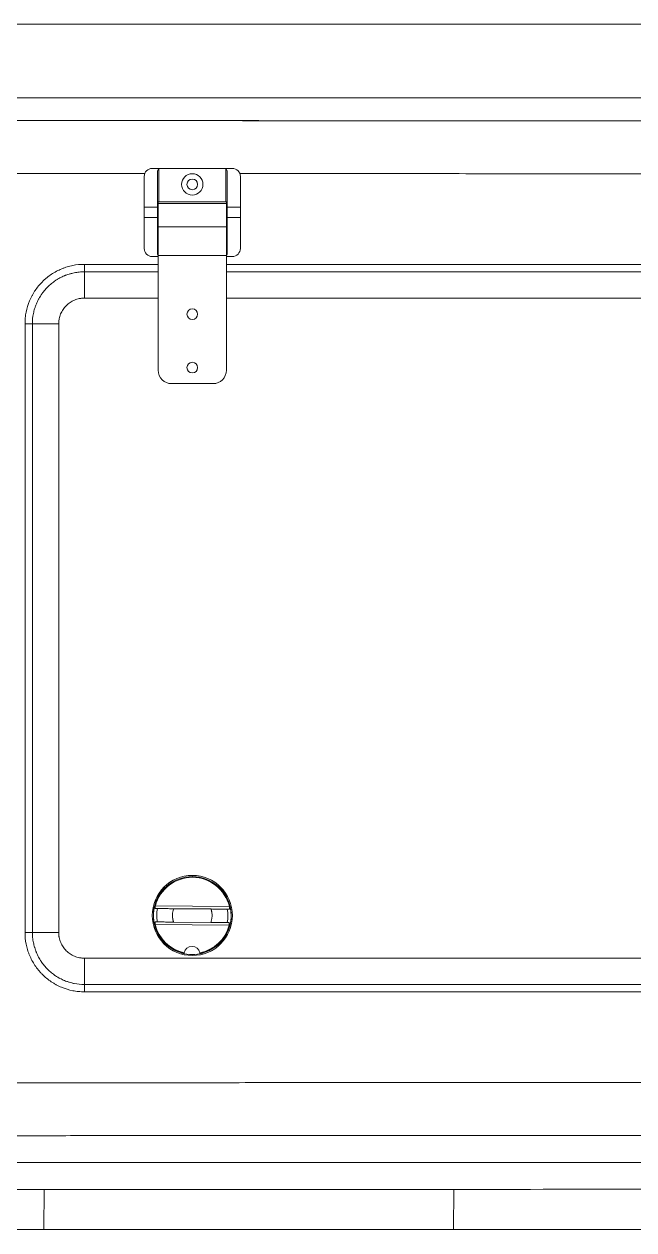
# Model space of a CAD drawing. Header units: millimetres. Extents: x 744 to 5705, y 930 to 4879.
# Drawn here: x 2405.9 to 2634.1, y 930.7 to 1382.2 of the extents above; entities that cross this region are included whole.
import ezdxf

# ---------------------------------------------------------------- set-up
doc = ezdxf.new("R2010")
doc.units = ezdxf.units.MM
doc.header["$MEASUREMENT"] = 0

msp = doc.modelspace()

# ---------------------------------------------------------------- linework, layer by layer
at = {"color": 8, "linetype": 'Continuous', "lineweight": 15, "true_color": 0x808080}
for p, q in [((2926.41, 1382.16), (2194.21, 1382.16)), ((2456.07, 1289.42), (2428.41, 1289.42)), ((2723.19, 1289.42), (2481.57, 1289.42)), ((2456.07, 1279.56), (2428.41, 1279.56)), ((2723.19, 1279.56), (2481.57, 1279.56))]:
    msp.add_line(p, q, dxfattribs=at)
at = {"color": 7, "linetype": 'Continuous', "lineweight": 15, "true_color": 0xffffff}
for p, q in [((2192.36, 1354.53), (2828.88, 1354.53)), ((2453.82, 1328.15), (2456.32, 1328.15)), ((2455.82, 1327.24), (2456.32, 1328.15)), ((2455.82, 1313.58), (2455.82, 1327.24)), ((2456.32, 1328.15), (2481.32, 1328.15)), ((2456.32, 1328.15), (2456.32, 1315.65)), ((2481.32, 1315.65), (2481.32, 1328.15)), ((2481.32, 1328.15), (2483.82, 1328.15)), ((2481.32, 1328.15), (2481.82, 1327.24)), ((2481.82, 1327.24), (2481.82, 1313.58)), ((2450.82, 1313.58), (2450.82, 1325.15)), ((2486.82, 1325.15), (2486.82, 1313.58)), ((2456.07, 1314.15), (2455.82, 1314.15)), ((2456.07, 1314.95), (2456.07, 1315.65)), ((2481.57, 1315.65), (2456.07, 1315.65)), ((2456.07, 1306.28), (2456.07, 1314.95)), ((2481.57, 1314.95), (2456.07, 1314.95)), ((2481.57, 1315.65), (2481.57, 1314.95)), ((2481.57, 1314.95), (2481.57, 1306.28)), ((2481.82, 1314.15), (2481.57, 1314.15)), ((2450.82, 1309.73), (2450.82, 1313.58)), ((2450.82, 1313.58), (2455.82, 1313.58)), ((2450.82, 1298.15), (2450.82, 1309.73)), ((2455.82, 1309.73), (2450.82, 1309.73)), ((2455.82, 1309.73), (2455.82, 1313.58)), ((2455.82, 1296.06), (2455.82, 1309.73)), ((2481.82, 1313.58), (2481.82, 1309.73)), ((2486.82, 1313.58), (2481.82, 1313.58)), ((2481.82, 1309.73), (2481.82, 1296.06)), ((2486.82, 1309.73), (2481.82, 1309.73)), ((2486.82, 1313.58), (2486.82, 1309.73)), ((2486.82, 1309.73), (2486.82, 1298.15)), ((2455.82, 1309.15), (2456.07, 1309.15)), ((2481.57, 1306.28), (2456.07, 1306.28)), ((2456.07, 1295.55), (2456.07, 1306.28)), ((2481.57, 1309.15), (2481.82, 1309.15)), ((2481.57, 1306.28), (2481.57, 1295.55)), ((2456.07, 1295.61), (2455.82, 1296.06)), ((2481.82, 1296.06), (2481.57, 1295.61)), ((2428.41, 1292.22), (2456.07, 1292.22)), ((2428.41, 1289.42), (2428.41, 1292.22)), ((2456.07, 1295.15), (2453.82, 1295.15)), ((2456.07, 1252.55), (2456.07, 1295.55)), ((2481.57, 1295.55), (2456.07, 1295.55)), ((2481.57, 1295.55), (2481.57, 1252.55)), ((2483.82, 1295.15), (2481.57, 1295.15)), ((2481.57, 1292.22), (2723.19, 1292.22)), ((2428.41, 1279.56), (2428.41, 1289.42)), ((2406.2, 1042.07), (2406.2, 1270)), ((2408.97, 1269.98), (2406.2, 1270)), ((2408.97, 1269.98), (2408.97, 1042.05)), ((2418.82, 1269.96), (2418.82, 1042.03)), ((2476.57, 1247.55), (2461.07, 1247.55)), ((2454.99, 1052.04), (2482.71, 1051.82)), ((2453.82, 1048.44), (2453.82, 1048.44)), ((2482.73, 1050.82), (2454.94, 1051.03)), ((2461.86, 1050.97), (2475.81, 1050.86)), ((2483.82, 1048.44), (2483.82, 1048.44)), ((2482.65, 1044.82), (2454.93, 1045.04)), ((2475.77, 1045.86), (2461.83, 1045.97)), ((2408.97, 1042.05), (2406.2, 1042.07)), ((2428.41, 1032.44), (2428.41, 1022.6)), ((2428.41, 1032.44), (2776.35, 1032.44)), ((2428.41, 1022.6), (2428.41, 1019.85)), ((2428.41, 1022.6), (2776.35, 1022.6)), ((2776.35, 1019.85), (2428.41, 1019.85)), ((2413.3, 930.82), (2413.38, 945.82)), ((2566.65, 930.89), (2566.69, 945.89))]:
    msp.add_line(p, q, dxfattribs=at)
at = {"color": 8, "linetype": 'Continuous', "lineweight": 15, "true_color": 0x808080}
msp.add_lwpolyline([(2451.14, 1326.24), (2418.24, 1326.26), (2407.18, 1326.27), (2396.27, 1326.28), (2385.51, 1326.29), (2374.89, 1326.3), (2364.42, 1326.3), (2354.09, 1326.31), (2348.43, 1326.32)], dxfattribs=at)
at = {"color": 7, "linetype": 'Continuous', "lineweight": 15, "true_color": 0xffffff}
for points in [[(2418.82, 1269.96), (2417.08, 1269.96), (2415.4, 1269.97), (2413.82, 1269.97), (2412.39, 1269.97), (2411.16, 1269.97), (2410.16, 1269.97), (2409.42, 1269.98), (2408.97, 1269.98)], [(2418.82, 1042.03), (2417.08, 1042.03), (2415.4, 1042.03), (2413.82, 1042.04), (2412.39, 1042.04), (2411.16, 1042.04), (2410.16, 1042.04), (2409.42, 1042.04), (2408.97, 1042.05)]]:
    msp.add_lwpolyline(points, dxfattribs=at)
for centre, radius in [((2468.82, 1322.15), 4), ((2468.82, 1322.15), 2), ((2468.82, 1273.56), 2), ((2468.82, 1273.55), 2), ((2468.82, 1253.55), 2), ((2468.82, 1048.44), 15)]:
    msp.add_circle(centre, radius, dxfattribs=at)
for centre, radius, start, end in [((2453.82, 1325.15), 3, 90, 180), ((2483.82, 1325.15), 3, 0, 90), ((2453.82, 1298.15), 3, 180, 270), ((2483.82, 1298.15), 3, 270, 0), ((2468.82, 1273.56), 2, 180, 270), ((2468.82, 1273.56), 2, 180, 270), ((2468.82, 1273.56), 2, 270, 360), ((2468.82, 1273.56), 2, 270, 360), ((2461.07, 1252.55), 5, 180, 270), ((2468.82, 1253.56), 2, 180, 270), ((2468.82, 1253.56), 2, 270, 360), ((2476.57, 1252.55), 5, 270, 360), ((2468.82, 1048.44), 15, 0.0001, 179.9999), ((2468.82, 1048.44), 15, 90, 180), ((2468.82, 1048.43), 14.56, 285.7914, 254.2086), ((2468.82, 1048.43), 14.56, 281.3853, 257.7311), ((2468.82, 1048.43), 14.29, 13.731, 165.3854), ((2468.82, 1048.44), 15, 0, 90), ((2468.82, 1048.42), 13.32, 168.7383, 190.3782), ((2469.53, 1244.15), 193.25, 269.0546, 270.5372), ((2468.82, 1048.42), 13.32, 348.7383, 10.3782), ((2468.82, 1048.43), 14.29, 193.731, 257.6685), ((2468.82, 1048.43), 14.29, 281.448, 345.3855), ((2468.82, 1048.43), 14.65, 254.2604, 285.7396), ((2468.71, 1033.87), 3, 10.5339, 168.5826)]:
    msp.add_arc(centre, radius, start, end, dxfattribs=at)
for points, knots in [([(2190.62, 1346.32), (2194.21, 1346.31), (2202.9, 1346.3), (2216.76, 1346.28), (2232.2, 1346.26), (2247.41, 1346.24), (2262.36, 1346.22), (2276.05, 1346.2), (2288.8, 1346.19), (2300.59, 1346.17), (2312.46, 1346.16), (2324.43, 1346.15), (2336.48, 1346.14), (2356.61, 1346.12), (2385.17, 1346.09), (2422.26, 1346.06), (2459.34, 1346.04), (2496.55, 1346.01), (2533.53, 1345.99), (2570.15, 1345.98), (2606.59, 1345.96), (2643.49, 1345.95), (2681.89, 1345.94), (2711.43, 1345.93), (2731.75, 1345.92), (2742.49, 1345.92), (2753.29, 1345.92), (2763.51, 1345.92), (2776.09, 1345.91), (2791.16, 1345.91), (2804.26, 1345.91), (2811.38, 1345.91), (2812.38, 1345.91)], [0, 0, 0, 0, 0.017332, 0.041916, 0.066888, 0.09181, 0.115311, 0.139046, 0.157859, 0.176816, 0.195917, 0.215162, 0.234551, 0.254085, 0.312276, 0.372357, 0.433045, 0.491191, 0.551902, 0.611455, 0.667895, 0.727731, 0.789483, 0.853153, 0.870282, 0.887544, 0.90494, 0.922428, 0.936817, 0.965633, 0.995182, 1, 1, 1, 1]), ([(2812.38, 1346.02), (2625.14, 1345.98), (2417.88, 1345.93), (2210.63, 1346.3), (2190.63, 1346.34)], [0, 0, 0, 0, 0.903469, 1, 1, 1, 1]), ([(2450.82, 1313.89), (2450.82, 1313.89), (2450.82, 1313.88), (2450.82, 1313.85), (2450.82, 1313.78), (2450.82, 1313.66), (2450.82, 1313.51), (2450.82, 1313.32), (2450.82, 1313.18), (2450.82, 1313.1)], [0, 0, 0, 0, 0.074182, 0.148365, 0.318699, 0.489033, 0.659362, 0.829685, 1, 1, 1, 1]), ([(2486.82, 1313.1), (2486.82, 1313.14), (2486.82, 1313.21), (2486.82, 1313.31), (2486.82, 1313.42), (2486.82, 1313.53), (2486.82, 1313.64), (2486.82, 1313.74), (2486.82, 1313.81), (2486.82, 1313.86), (2486.82, 1313.88), (2486.82, 1313.89)], [0, 0, 0, 0, 0.0814, 0.162798, 0.244197, 0.366068, 0.487908, 0.620866, 0.752351, 0.876187, 1, 1, 1, 1]), ([(2450.82, 1313.1), (2450.82, 1312.99), (2450.82, 1312.82), (2450.82, 1312.6), (2450.82, 1312.48), (2450.82, 1312.42), (2450.82, 1312.4), (2450.82, 1312.38), (2450.82, 1312.37), (2450.82, 1312.37), (2450.82, 1312.37), (2450.82, 1312.37), (2450.82, 1312.37), (2450.82, 1312.37), (2450.82, 1312.37), (2450.82, 1312.37), (2450.82, 1312.37), (2450.82, 1312.37), (2450.82, 1312.36), (2450.82, 1312.07), (2450.82, 1311.6), (2450.82, 1311.08), (2450.82, 1310.83), (2450.82, 1310.7), (2450.82, 1310.64), (2450.82, 1310.62), (2450.82, 1310.6), (2450.82, 1310.59), (2450.82, 1310.59), (2450.82, 1310.59), (2450.82, 1310.59), (2450.82, 1310.59), (2450.82, 1310.59), (2450.82, 1310.59), (2450.82, 1310.59), (2450.82, 1310.59), (2450.82, 1310.34), (2450.82, 1310.06), (2450.82, 1309.82), (2450.82, 1309.75), (2450.82, 1309.72), (2450.82, 1309.7), (2450.82, 1309.7), (2450.82, 1309.69), (2450.82, 1309.69), (2450.82, 1309.69), (2450.82, 1309.69), (2450.82, 1309.69), (2450.82, 1309.69), (2450.82, 1309.69), (2450.82, 1309.69), (2450.82, 1309.69), (2450.82, 1309.62), (2450.82, 1309.5), (2450.82, 1309.42), (2450.82, 1309.4), (2450.82, 1309.4), (2450.82, 1309.4)], [0, 0, 0, 0, 0.083182, 0.124749, 0.145535, 0.155927, 0.161123, 0.163721, 0.16502, 0.165669, 0.165994, 0.166156, 0.166238, 0.166278, 0.166299, 0.166309, 0.166314, 0.166316, 0.166319, 0.170872, 0.3455, 0.435576, 0.480634, 0.503165, 0.514428, 0.52006, 0.522875, 0.524283, 0.524987, 0.525339, 0.525515, 0.525603, 0.525647, 0.525669, 0.52568, 0.525685, 0.525688, 0.691148, 0.732772, 0.753587, 0.763995, 0.7692, 0.771802, 0.773103, 0.773754, 0.774079, 0.774241, 0.774323, 0.774363, 0.774384, 0.774394, 0.774399, 0.774402, 0.857456, 0.947532, 0.99259, 1, 1, 1, 1]), ([(2486.82, 1309.43), (2486.82, 1309.44), (2486.82, 1309.45), (2486.82, 1309.58), (2486.82, 1309.63), (2486.82, 1309.66), (2486.82, 1309.67), (2486.82, 1309.68), (2486.82, 1309.69), (2486.82, 1309.69), (2486.82, 1309.69), (2486.82, 1309.69), (2486.82, 1309.69), (2486.82, 1309.69), (2486.82, 1309.69), (2486.82, 1309.69), (2486.82, 1309.69), (2486.82, 1309.76), (2486.82, 1309.92), (2486.82, 1310.17), (2486.82, 1310.37), (2486.82, 1310.48), (2486.82, 1310.53), (2486.82, 1310.56), (2486.82, 1310.57), (2486.82, 1310.58), (2486.82, 1310.58), (2486.82, 1310.58), (2486.82, 1310.58), (2486.82, 1310.59), (2486.82, 1310.59), (2486.82, 1310.59), (2486.82, 1310.59), (2486.82, 1310.59), (2486.82, 1310.59), (2486.82, 1310.59), (2486.82, 1310.73), (2486.82, 1311.01), (2486.82, 1311.46), (2486.82, 1311.92), (2486.82, 1312.5), (2486.82, 1312.86), (2486.82, 1313.1)], [0, 0, 0, 0, 0.142907, 0.184477, 0.205265, 0.21566, 0.220857, 0.223456, 0.224755, 0.225405, 0.22573, 0.225892, 0.225973, 0.226014, 0.226034, 0.226044, 0.226049, 0.226052, 0.309, 0.392049, 0.433576, 0.454342, 0.464724, 0.469915, 0.47251, 0.473808, 0.474457, 0.474781, 0.474943, 0.475025, 0.475065, 0.475085, 0.475096, 0.475101, 0.475103, 0.475106, 0.47965, 0.565088, 0.654943, 0.744612, 0.833651, 1, 1, 1, 1]), ([(2406.2, 1270), (2406.2, 1270.74), (2406.23, 1271.47), (2406.38, 1272.92), (2406.48, 1273.65), (2406.92, 1275.8), (2407.34, 1277.19), (2408.17, 1279.2), (2408.48, 1279.85), (2409, 1280.82), (2409.18, 1281.14), (2409.56, 1281.76), (2409.75, 1282.07), (2410.77, 1283.58), (2411.68, 1284.7), (2412.97, 1285.98), (2413.23, 1286.24), (2413.78, 1286.73), (2414.06, 1286.97), (2414.9, 1287.66), (2415.49, 1288.09), (2417.3, 1289.3), (2418.57, 1289.98), (2420.27, 1290.68), (2420.61, 1290.81), (2421.3, 1291.06), (2421.64, 1291.17), (2422.68, 1291.48), (2423.38, 1291.66), (2425.51, 1292.08), (2426.95, 1292.22), (2428.41, 1292.22)], [0, 0, 0, 0, 0.0625, 0.0625, 0.125, 0.125, 0.25, 0.25, 0.3125, 0.3125, 0.34375, 0.34375, 0.375, 0.375, 0.5, 0.5, 0.53125, 0.53125, 0.5625, 0.5625, 0.625, 0.625, 0.75, 0.75, 0.78125, 0.78125, 0.8125, 0.8125, 0.875, 0.875, 1, 1, 1, 1]), ([(2428.41, 1289.42), (2427.78, 1289.42), (2427.14, 1289.39), (2426.18, 1289.3), (2425.87, 1289.26), (2425.23, 1289.16), (2424.92, 1289.11), (2424.3, 1288.98), (2423.98, 1288.91), (2423.52, 1288.8), (2423.36, 1288.75), (2423.05, 1288.67), (2422.9, 1288.63), (2422.44, 1288.49), (2422.14, 1288.39), (2421.7, 1288.23), (2421.55, 1288.17), (2421.33, 1288.09), (2421.26, 1288.06), (2421.11, 1288), (2421.03, 1287.97), (2420.38, 1287.7), (2419.81, 1287.43), (2418.96, 1286.97), (2418.68, 1286.82), (2418.27, 1286.57), (2418.13, 1286.48), (2417.86, 1286.31), (2417.73, 1286.23), (2417.33, 1285.96), (2417.07, 1285.78), (2416.56, 1285.4), (2416.31, 1285.2), (2415.82, 1284.8), (2415.58, 1284.59), (2415.11, 1284.17), (2414.88, 1283.95), (2414.22, 1283.28), (2413.79, 1282.81), (2413.17, 1282.06), (2412.97, 1281.8), (2412.69, 1281.42), (2412.6, 1281.29), (2412.41, 1281.03), (2412.33, 1280.9), (2412.06, 1280.5), (2411.89, 1280.23), (2411.65, 1279.83), (2411.57, 1279.69), (2411.41, 1279.42), (2411.34, 1279.28), (2410.96, 1278.58), (2410.69, 1278), (2410.33, 1277.12), (2410.21, 1276.82), (2410.05, 1276.37), (2410, 1276.22), (2409.9, 1275.91), (2409.85, 1275.76), (2409.71, 1275.3), (2409.63, 1275), (2409.51, 1274.54), (2409.48, 1274.38), (2409.41, 1274.07), (2409.37, 1273.92), (2409.1, 1272.53), (2408.97, 1271.25), (2408.97, 1269.98)], [0, 0, 0, 0, 0.0625, 0.0625, 0.09375, 0.09375, 0.125, 0.125, 0.15625, 0.15625, 0.171875, 0.171875, 0.1875, 0.1875, 0.21875, 0.21875, 0.234375, 0.234375, 0.242187, 0.242187, 0.25, 0.25, 0.3125, 0.3125, 0.34375, 0.34375, 0.359375, 0.359375, 0.375, 0.375, 0.40625, 0.40625, 0.4375, 0.4375, 0.46875, 0.46875, 0.5, 0.5, 0.5625, 0.5625, 0.59375, 0.59375, 0.609375, 0.609375, 0.625, 0.625, 0.65625, 0.65625, 0.671875, 0.671875, 0.6875, 0.6875, 0.75, 0.75, 0.78125, 0.78125, 0.796875, 0.796875, 0.8125, 0.8125, 0.84375, 0.84375, 0.859375, 0.859375, 0.875, 0.875, 1, 1, 1, 1]), ([(2428.41, 1279.56), (2428.31, 1279.56), (2428.1, 1279.56), (2427.78, 1279.54), (2427.47, 1279.51), (2427.16, 1279.48), (2426.84, 1279.43), (2426.33, 1279.34), (2425.62, 1279.16), (2424.73, 1278.84), (2423.88, 1278.44), (2422.8, 1277.79), (2421.58, 1276.79), (2420.58, 1275.57), (2419.94, 1274.49), (2419.53, 1273.64), (2419.22, 1272.75), (2419.01, 1271.94), (2418.89, 1271.22), (2418.83, 1270.59), (2418.82, 1270.17), (2418.82, 1269.96)], [0, 0, 0, 0, 0.0209821, 0.0419154, 0.0628222, 0.0837252, 0.1046469, 0.1256099, 0.1881157, 0.2506485, 0.3131748, 0.3757274, 0.5002151, 0.6253434, 0.6876067, 0.749903, 0.8124772, 0.8751117, 0.9167355, 0.9583056, 1, 1, 1, 1]), ([(778.97, 1144.69), (779.59, 1144.24), (781.39, 1142.94), (784.95, 1140.4), (790.26, 1136.66), (797.39, 1131.76), (805.8, 1126.15), (813.02, 1121.5), (819.14, 1117.65), (825.3, 1113.84), (836.54, 1107.08), (853.89, 1097.19), (873.14, 1087.08), (899.18, 1074.37), (923.94, 1063.43), (950.77, 1052.78), (967.63, 1046.55), (981.19, 1041.8), (994.79, 1037.2), (1008.45, 1032.82), (1022.18, 1028.65), (1032.58, 1025.59), (1042.94, 1022.66), (1052.27, 1020.1), (1062.59, 1017.36), (1076.5, 1013.8), (1094.47, 1009.45), (1115.51, 1004.7), (1136.64, 1000.25), (1158.42, 996), (1175.31, 992.93), (1190.57, 990.3), (1204.85, 987.94), (1230.73, 983.9), (1258.37, 980.05), (1287.07, 976.49), (1308.61, 974.02), (1330.16, 971.75), (1348.37, 969.99), (1369.95, 968.05), (1398.74, 965.68), (1430.95, 963.46), (1459.81, 961.76), (1488.68, 960.26), (1524.82, 958.71), (1559.3, 957.64), (1588.26, 956.96), (1606.76, 956.61), (1622.93, 956.39), (1632.12, 956.28), (1638.97, 956.21), (1644.31, 956.17), (1649.62, 956.13), (1656.87, 956.08), (1664.34, 956.04), (1671.6, 956.02), (1676.14, 956.02), (1679.65, 956.01), (1682.51, 956.01), (1685.21, 956.01), (1688.74, 956.01), (1693.14, 956.01), (1700.4, 956.01), (1708.03, 956.01), (1715.28, 956.01), (1719.87, 956.01), (1724.79, 956.01), (1732.05, 956.01), (1748.83, 956.01), (1767.23, 956.01), (1839.81, 956.01), (1960.02, 956.01), (2119.77, 956.01), (2265.01, 956.01), (2395.72, 956.01), (2526.44, 956.01), (2657.16, 956.01), (2787.88, 956.01), (2918.6, 956.01), (3049.33, 956.01), (3136.48, 956.01), (3180.05, 956.01)], [0, 0, 0, 0, 0.000939, 0.00275, 0.005433, 0.008984, 0.013471, 0.017956, 0.019629, 0.022439, 0.026923, 0.035894, 0.047198, 0.053881, 0.071826, 0.080759, 0.089674, 0.094127, 0.098577, 0.107473, 0.111919, 0.116365, 0.120922, 0.125257, 0.128362, 0.134151, 0.143051, 0.151266, 0.160873, 0.169798, 0.178735, 0.182123, 0.188964, 0.19664, 0.214525, 0.223456, 0.232381, 0.241302, 0.250219, 0.254967, 0.268045, 0.285865, 0.294775, 0.303684, 0.321506, 0.339334, 0.346178, 0.357169, 0.362115, 0.36609, 0.368474, 0.370552, 0.372659, 0.375014, 0.379478, 0.381855, 0.383941, 0.385074, 0.386173, 0.38745, 0.388406, 0.390507, 0.39287, 0.397335, 0.399894, 0.4018, 0.402977, 0.405954, 0.41073, 0.423613, 0.428591, 0.50002, 0.571444, 0.625011, 0.678579, 0.732148, 0.785718, 0.839288, 0.892859, 0.946429, 1, 1, 1, 1]), ([(3180.05, 956.01), (3168.29, 956.01), (3145.11, 956.01), (3110.86, 956.01), (3077.66, 956.01), (3045.51, 956.01), (3014.39, 956.01), (2984.32, 956.01), (2956.56, 956.01), (2931.02, 956.01), (2908.49, 956.01), (2892.75, 956.01), (2883.53, 956.01), (2879.71, 956.01), (2875.51, 956.01), (2863.19, 956.01), (2842.93, 956.01), (2815.34, 956.01), (2785.25, 956.01), (2752.85, 956.01), (2718.31, 956.01), (2684.97, 956.01), (2652.82, 956.01), (2628.62, 956.01), (2612.01, 956.01), (2602.64, 956.01), (2593.39, 956.01), (2584.26, 956.01), (2574.77, 956.01), (2564.29, 956.01), (2549.63, 956.01), (2531.49, 956.01), (2510.74, 956.01), (2493.27, 956.01), (2478.92, 956.01), (2467.51, 956.01), (2456.4, 956.01), (2445.59, 956.01), (2435.08, 956.01), (2424.66, 956.01), (2413.73, 956.01), (2393.69, 956.01), (2364.78, 956.01), (2335.8, 956.01), (2315.27, 956.01), (2303.06, 956.01), (2290.89, 956.01), (2278.78, 956.01), (2266.18, 956.01), (2250.54, 956.01), (2232.04, 956.01), (2211.41, 956.01), (2189.72, 956.01), (2167.09, 956.01), (2143.67, 956.01), (2124.91, 956.01), (2110, 956.01), (2098.61, 956.01), (2086.8, 956.01), (2075.02, 956.01), (2062.82, 956.01), (2050.21, 956.01), (2037.2, 956.01), (2024.22, 956.01), (2011.3, 956.01), (1998.42, 956.01), (1985.58, 956.01), (1972.79, 956.01), (1955, 956.01), (1932.57, 956.01), (1905.76, 956.01), (1879.21, 956.01), (1855.94, 956.01), (1835.75, 956.01), (1819, 956.01), (1802.09, 956.01), (1785.08, 956.01), (1767.48, 956.01), (1749.53, 956.01), (1731.02, 956.01), (1712.43, 956.01), (1693.69, 956.01), (1675.03, 956.01), (1656.05, 956.07), (1637.3, 956.22), (1621.35, 956.4), (1608.55, 956.6), (1598.2, 956.77), (1587.38, 956.99), (1575.94, 957.24), (1564.21, 957.54), (1552.64, 957.87), (1541.64, 958.21), (1531.55, 958.55), (1522.33, 958.89), (1513.94, 959.21), (1505.62, 959.55), (1497, 959.93), (1487.88, 960.34), (1478.47, 960.8), (1468.66, 961.3), (1458.44, 961.86), (1447.67, 962.48), (1436.45, 963.16), (1424.74, 963.92), (1412.88, 964.73), (1401.42, 965.56), (1390.57, 966.39), (1380.33, 967.2), (1370.47, 968.03), (1360.97, 968.86), (1350.47, 969.81), (1338.59, 970.94), (1325.04, 972.29), (1311.21, 973.76), (1297.45, 975.29), (1283.97, 976.88), (1270.57, 978.54), (1247.78, 981.5), (1226.74, 984.52), (1207.44, 987.54), (1199.1, 988.89), (1190.95, 990.24), (1181.58, 991.84), (1171.07, 993.7), (1159.19, 995.89), (1147.12, 998.2), (1134.97, 1000.63), (1122.92, 1003.14), (1112.64, 1005.37), (1103.9, 1007.33), (1096.25, 1009.08), (1088.24, 1010.97), (1080.2, 1012.92), (1072.51, 1014.83), (1065.5, 1016.62), (1059.14, 1018.28), (1051.21, 1020.39), (1041.12, 1023.16), (1028.41, 1026.79), (1015.39, 1030.69), (1002.25, 1034.8), (989.32, 1039.03), (976.32, 1043.48), (961.87, 1048.65), (945.87, 1054.7), (928.45, 1061.7), (911.12, 1069.12), (893.05, 1077.35), (874.24, 1086.51), (854.63, 1096.88), (841.56, 1104.07), (835.04, 1108.04), (835, 1108.06)], [0, 0, 0, 0, 0.014873, 0.029306, 0.043299, 0.056851, 0.069964, 0.082637, 0.09487, 0.105066, 0.114936, 0.12335, 0.124973, 0.126586, 0.128189, 0.130273, 0.142172, 0.153801, 0.16516, 0.180216, 0.19477, 0.208823, 0.222374, 0.235424, 0.239422, 0.24337, 0.247269, 0.251118, 0.254918, 0.259269, 0.26437, 0.273458, 0.282202, 0.290604, 0.29554, 0.30035, 0.305033, 0.309589, 0.314019, 0.318323, 0.322759, 0.327837, 0.343668, 0.359307, 0.364477, 0.369626, 0.374753, 0.379859, 0.384944, 0.390677, 0.399644, 0.408336, 0.416755, 0.427073, 0.436946, 0.446375, 0.450797, 0.455793, 0.460774, 0.465739, 0.470689, 0.476196, 0.481683, 0.487151, 0.4926, 0.498029, 0.50344, 0.508831, 0.514203, 0.525945, 0.537195, 0.548104, 0.559533, 0.566624, 0.573643, 0.580725, 0.588007, 0.595162, 0.602997, 0.610706, 0.618589, 0.626517, 0.634429, 0.642197, 0.650538, 0.658166, 0.662397, 0.666744, 0.671272, 0.676099, 0.681234, 0.686124, 0.69077, 0.69517, 0.698914, 0.70246, 0.705808, 0.709462, 0.713397, 0.717377, 0.7214, 0.725846, 0.730346, 0.735086, 0.740097, 0.745222, 0.750171, 0.754674, 0.759019, 0.763207, 0.767238, 0.771111, 0.7766, 0.782384, 0.788408, 0.794261, 0.799975, 0.805648, 0.811417, 0.829188, 0.832679, 0.836262, 0.839936, 0.843198, 0.848354, 0.853523, 0.858578, 0.864, 0.869307, 0.874257, 0.877403, 0.880719, 0.884248, 0.887897, 0.89126, 0.894336, 0.897125, 0.899629, 0.9048, 0.910458, 0.916493, 0.922123, 0.928013, 0.93384, 0.93965, 0.947594, 0.955661, 0.963587, 0.971646, 0.980985, 0.990274, 0.999935, 1, 1, 1, 1]), ([(2455.76, 1051.02), (2455.82, 1051.02), (2455.92, 1051.02), (2456.16, 1051.02), (2456.32, 1051.01), (2456.69, 1051.01), (2456.9, 1051.01), (2457.25, 1051), (2457.37, 1051), (2457.63, 1051), (2457.76, 1051), (2458.18, 1051), (2458.47, 1050.99), (2459.1, 1050.99), (2459.43, 1050.99), (2460.1, 1050.98), (2460.45, 1050.98), (2461.15, 1050.97), (2461.51, 1050.97), (2461.86, 1050.97)], [0, 0, 0, 0, 0.125, 0.125, 0.25, 0.25, 0.375, 0.375, 0.4375, 0.4375, 0.5, 0.5, 0.625, 0.625, 0.75, 0.75, 0.875, 0.875, 1, 1, 1, 1]), ([(2461.83, 1045.97), (2461.8, 1046.04), (2461.75, 1046.2), (2461.68, 1046.43), (2461.62, 1046.66), (2461.56, 1046.9), (2461.52, 1047.14), (2461.48, 1047.37), (2461.44, 1047.69), (2461.41, 1048.05), (2461.41, 1048.47), (2461.42, 1048.9), (2461.47, 1049.38), (2461.56, 1049.92), (2461.69, 1050.45), (2461.81, 1050.79), (2461.86, 1050.97)], [0, 0, 0, 0, 0.047605, 0.095211, 0.142816, 0.190423, 0.238031, 0.28564, 0.325506, 0.428198, 0.500757, 0.571884, 0.678912, 0.785943, 0.892974, 1, 1, 1, 1]), ([(2475.81, 1050.86), (2475.84, 1050.78), (2475.89, 1050.63), (2475.96, 1050.4), (2476.02, 1050.16), (2476.07, 1049.92), (2476.12, 1049.68), (2476.16, 1049.46), (2476.2, 1049.14), (2476.22, 1048.77), (2476.23, 1048.35), (2476.22, 1047.93), (2476.17, 1047.44), (2476.08, 1046.91), (2475.95, 1046.37), (2475.83, 1046.03), (2475.77, 1045.86)], [0, 0, 0, 0, 0.047605, 0.095211, 0.142816, 0.190423, 0.238031, 0.28564, 0.325506, 0.428198, 0.500757, 0.571884, 0.678912, 0.785943, 0.892974, 1, 1, 1, 1]), ([(2481.92, 1050.82), (2481.86, 1050.82), (2481.76, 1050.82), (2481.51, 1050.82), (2481.36, 1050.82), (2480.99, 1050.82), (2480.78, 1050.82), (2480.43, 1050.83), (2480.31, 1050.83), (2480.05, 1050.83), (2479.92, 1050.83), (2479.5, 1050.83), (2479.2, 1050.83), (2478.58, 1050.84), (2478.25, 1050.84), (2477.58, 1050.84), (2477.23, 1050.85), (2476.53, 1050.85), (2476.17, 1050.86), (2475.81, 1050.86)], [0, 0, 0, 0, 0.125, 0.125, 0.25, 0.25, 0.375, 0.375, 0.4375, 0.4375, 0.5, 0.5, 0.625, 0.625, 0.75, 0.75, 0.875, 0.875, 1, 1, 1, 1]), ([(2461.83, 1045.97), (2461.47, 1045.97), (2461.11, 1045.97), (2460.41, 1045.98), (2460.06, 1045.98), (2459.38, 1045.99), (2459.06, 1045.99), (2458.44, 1045.99), (2458.14, 1046), (2457.58, 1046), (2457.33, 1046), (2456.98, 1046.01), (2456.87, 1046.01), (2456.66, 1046.01), (2456.56, 1046.01), (2456.28, 1046.01), (2456.13, 1046.02), (2455.88, 1046.02), (2455.78, 1046.02), (2455.72, 1046.02)], [0, 0, 0, 0, 0.125, 0.125, 0.25, 0.25, 0.375, 0.375, 0.5, 0.5, 0.625, 0.625, 0.6875, 0.6875, 0.75, 0.75, 0.875, 0.875, 1, 1, 1, 1]), ([(2481.88, 1045.82), (2481.82, 1045.82), (2481.72, 1045.82), (2481.47, 1045.82), (2481.32, 1045.82), (2480.95, 1045.82), (2480.74, 1045.82), (2480.39, 1045.83), (2480.27, 1045.83), (2480.01, 1045.83), (2479.88, 1045.83), (2479.46, 1045.83), (2479.16, 1045.83), (2478.54, 1045.84), (2478.21, 1045.84), (2477.54, 1045.84), (2477.19, 1045.85), (2476.49, 1045.85), (2476.13, 1045.86), (2475.77, 1045.86)], [0, 0, 0, 0, 0.125, 0.125, 0.25, 0.25, 0.375, 0.375, 0.4375, 0.4375, 0.5, 0.5, 0.625, 0.625, 0.75, 0.75, 0.875, 0.875, 1, 1, 1, 1]), ([(2428.41, 1019.85), (2427.68, 1019.85), (2426.95, 1019.89), (2425.5, 1020.04), (2424.77, 1020.14), (2422.62, 1020.57), (2421.23, 1021), (2419.22, 1021.83), (2418.57, 1022.14), (2417.6, 1022.66), (2417.28, 1022.84), (2416.65, 1023.22), (2416.35, 1023.41), (2414.84, 1024.42), (2413.72, 1025.34), (2412.43, 1026.63), (2412.18, 1026.89), (2411.69, 1027.44), (2411.45, 1027.71), (2410.76, 1028.56), (2410.33, 1029.15), (2409.12, 1030.96), (2408.44, 1032.23), (2407.74, 1033.92), (2407.61, 1034.27), (2407.36, 1034.96), (2407.25, 1035.3), (2406.94, 1036.34), (2406.76, 1037.04), (2406.34, 1039.16), (2406.2, 1040.61), (2406.2, 1042.07)], [0, 0, 0, 0, 0.0625, 0.0625, 0.125, 0.125, 0.25, 0.25, 0.3125, 0.3125, 0.34375, 0.34375, 0.375, 0.375, 0.5, 0.5, 0.53125, 0.53125, 0.5625, 0.5625, 0.625, 0.625, 0.75, 0.75, 0.78125, 0.78125, 0.8125, 0.8125, 0.875, 0.875, 1, 1, 1, 1]), ([(2408.97, 1042.05), (2408.97, 1041.41), (2409, 1040.77), (2409.1, 1039.82), (2409.14, 1039.5), (2409.23, 1038.87), (2409.28, 1038.55), (2409.41, 1037.93), (2409.48, 1037.61), (2409.6, 1037.15), (2409.64, 1036.99), (2409.72, 1036.69), (2409.77, 1036.54), (2409.91, 1036.07), (2410.01, 1035.78), (2410.17, 1035.33), (2410.22, 1035.18), (2410.31, 1034.96), (2410.33, 1034.89), (2410.39, 1034.74), (2410.42, 1034.67), (2410.69, 1034.02), (2410.97, 1033.44), (2411.42, 1032.59), (2411.58, 1032.31), (2411.82, 1031.9), (2411.91, 1031.77), (2412.08, 1031.5), (2412.17, 1031.36), (2412.43, 1030.96), (2412.62, 1030.7), (2412.99, 1030.2), (2413.19, 1029.94), (2413.59, 1029.46), (2413.8, 1029.22), (2414.23, 1028.75), (2414.45, 1028.51), (2415.11, 1027.85), (2415.59, 1027.42), (2416.33, 1026.81), (2416.59, 1026.61), (2416.97, 1026.32), (2417.1, 1026.23), (2417.36, 1026.05), (2417.49, 1025.96), (2417.89, 1025.69), (2418.16, 1025.52), (2418.56, 1025.28), (2418.7, 1025.2), (2418.98, 1025.05), (2419.12, 1024.97), (2419.81, 1024.6), (2420.39, 1024.32), (2421.27, 1023.96), (2421.57, 1023.84), (2422.02, 1023.68), (2422.17, 1023.63), (2422.48, 1023.53), (2422.63, 1023.48), (2423.09, 1023.34), (2423.4, 1023.26), (2423.86, 1023.14), (2424.01, 1023.11), (2424.32, 1023.04), (2424.48, 1023.01), (2425.86, 1022.73), (2427.14, 1022.6), (2428.41, 1022.6)], [0, 0, 0, 0, 0.0625, 0.0625, 0.09375, 0.09375, 0.125, 0.125, 0.15625, 0.15625, 0.171875, 0.171875, 0.1875, 0.1875, 0.21875, 0.21875, 0.234375, 0.234375, 0.242188, 0.242188, 0.25, 0.25, 0.3125, 0.3125, 0.34375, 0.34375, 0.359375, 0.359375, 0.375, 0.375, 0.40625, 0.40625, 0.4375, 0.4375, 0.46875, 0.46875, 0.5, 0.5, 0.5625, 0.5625, 0.59375, 0.59375, 0.609375, 0.609375, 0.625, 0.625, 0.65625, 0.65625, 0.671875, 0.671875, 0.6875, 0.6875, 0.75, 0.75, 0.78125, 0.78125, 0.796875, 0.796875, 0.8125, 0.8125, 0.84375, 0.84375, 0.859375, 0.859375, 0.875, 0.875, 1, 1, 1, 1]), ([(2418.82, 1042.03), (2418.82, 1041.93), (2418.82, 1041.72), (2418.84, 1041.4), (2418.86, 1041.09), (2418.9, 1040.78), (2418.95, 1040.46), (2419.04, 1039.95), (2419.22, 1039.24), (2419.54, 1038.35), (2419.94, 1037.49), (2420.59, 1036.42), (2421.59, 1035.2), (2422.81, 1034.2), (2423.89, 1033.55), (2424.74, 1033.15), (2425.63, 1032.84), (2426.44, 1032.63), (2427.16, 1032.51), (2427.79, 1032.45), (2428.21, 1032.44), (2428.41, 1032.44)], [0, 0, 0, 0, 0.020982, 0.041915, 0.062822, 0.083725, 0.104647, 0.12561, 0.188116, 0.250648, 0.313175, 0.375727, 0.500215, 0.625343, 0.687607, 0.749903, 0.812477, 0.875112, 0.916735, 0.958306, 1, 1, 1, 1]), ([(1519.76, 965.88), (1554.51, 964.84), (1589.25, 964.25), (1628.31, 964.01), (1632.65, 963.99), (1641.33, 963.96), (1645.66, 963.95), (1658.69, 963.94), (1667.37, 963.96), (1684.7, 964.03), (1693.36, 964.08), (1706.33, 964.16), (1710.65, 964.19), (1719.29, 964.24), (1723.61, 964.26), (1797.06, 964.67), (1866.2, 964.94), (2004.48, 965.38), (2073.63, 965.54), (2211.92, 965.78), (2281.07, 965.87), (2419.37, 966), (2488.52, 966.04), (2626.83, 966.11), (2695.98, 966.13), (2903.44, 966.17), (3041.74, 966.17), (3180.05, 966.17)], [0, 0, 0, 0, 103.769533, 103.769533, 116.740725, 116.740725, 129.711916, 129.711916, 155.6543, 155.6543, 181.596683, 181.596683, 194.567875, 194.567875, 207.539066, 207.539066, 415.078132, 415.078132, 622.617198, 622.617198, 830.156265, 830.156265, 1037.695331, 1037.695331, 1245.234397, 1245.234397, 1660.312529, 1660.312529, 1660.312529, 1660.312529]), ([(3180.05, 966.17), (3142.19, 966.17), (3072.85, 966.17), (2934.18, 966.16), (2764.16, 966.15), (2590.98, 966.09), (2452.5, 966.02), (2348.61, 965.94), (2244.77, 965.82), (2140.98, 965.67), (2054.15, 965.49), (1984.95, 965.31), (1932.7, 965.16), (1881.21, 964.98), (1834.86, 964.8), (1794.63, 964.62), (1760.11, 964.46), (1733.06, 964.32), (1713.19, 964.2), (1700.2, 964.12), (1687.26, 964.05), (1672.8, 963.98), (1656.94, 963.94), (1639.75, 963.96), (1624, 964.03), (1609.63, 964.14), (1596.54, 964.28), (1583.54, 964.45), (1570.62, 964.66), (1557.79, 964.91), (1545.04, 965.2), (1532.37, 965.51), (1523.96, 965.76), (1519.76, 965.88)], [0, 0, 0, 0, 0.0684064, 0.1252942, 0.2505647, 0.3756177, 0.4382101, 0.5007806, 0.5633304, 0.6258458, 0.688319, 0.7202247, 0.7508827, 0.7827313, 0.8132604, 0.8346233, 0.8554171, 0.8756455, 0.8834944, 0.8913189, 0.8991176, 0.9068895, 0.9174352, 0.9277868, 0.9379487, 0.9458813, 0.9537633, 0.9615948, 0.9693758, 0.9771065, 0.9847873, 0.9924184, 1, 1, 1, 1]), ([(1647.85, 956.23), (1656.44, 956.15), (1683.71, 955.9), (1729.69, 956.05), (1785.77, 956), (1867.24, 956.02), (1974.1, 956.01), (2121.92, 956.01), (2285.31, 956.01), (2464.25, 956.01), (2643.2, 956.01), (2822.15, 956.01), (3001.1, 956.01), (3120.4, 956.01), (3180.05, 956.01)], [0, 0, 0, 0, 0.0168417, 0.0534612, 0.0900829, 0.1267033, 0.2130248, 0.299344, 0.4161179, 0.5328975, 0.6496721, 0.7664484, 0.8832244, 1, 1, 1, 1])]:
    msp.add_open_spline(points, degree=3, knots=knots, dxfattribs=at)
at = {"color": 8, "linetype": 'Continuous', "lineweight": 15, "true_color": 0x808080}
for points, knots in [([(2718.23, 1326.12), (2706.1, 1326.12), (2681.56, 1326.13), (2643.33, 1326.14), (2603.99, 1326.16), (2564.26, 1326.17), (2525.86, 1326.19), (2500.09, 1326.21), (2487.12, 1326.21), (2486.5, 1326.21)], [0, 0, 0, 0, 0.157002, 0.317715, 0.494927, 0.666378, 0.832067, 0.991995, 1, 1, 1, 1]), ([(1520.36, 985.67), (1535.32, 985.27), (1565.67, 984.46), (1599.54, 984.02), (1621.9, 983.85), (1632.28, 983.79), (1642.48, 983.76), (1652.52, 983.75), (1662.69, 983.76), (1672.61, 983.79), (1681.07, 983.82), (1688, 983.86), (1694.09, 983.89), (1700.95, 983.93), (1708.07, 983.98), (1714.86, 984.02), (1720.54, 984.05), (1725.43, 984.08), (1730.37, 984.11), (1735.79, 984.14), (1741.66, 984.17), (1747.56, 984.2), (1760.46, 984.26), (1780.55, 984.36), (1810.62, 984.5), (1844.01, 984.64), (1871.06, 984.75), (1888.97, 984.81), (1897.43, 984.84), (1905.94, 984.87), (1914.5, 984.9), (1923.11, 984.93), (1931.52, 984.96), (1947.56, 985.01), (1971.49, 985.08), (2003.85, 985.17), (2032.9, 985.24), (2058.47, 985.3), (2080.39, 985.35), (2102.65, 985.39), (2124.98, 985.43), (2146.44, 985.47), (2170.93, 985.51), (2198.98, 985.56), (2231.75, 985.6), (2258.24, 985.64), (2278.18, 985.66), (2291.26, 985.68), (2304.48, 985.69), (2317.85, 985.71), (2331.37, 985.72), (2344.29, 985.73), (2356.15, 985.74), (2370.86, 985.76), (2389.32, 985.77), (2412.15, 985.79), (2439.26, 985.81), (2470.9, 985.83), (2507.3, 985.85), (2545.03, 985.87), (2584.1, 985.89), (2624.5, 985.91), (2662.46, 985.92), (2697.75, 985.93), (2721.6, 985.94), (2737.34, 985.94), (2744.76, 985.94), (2752.22, 985.94), (2759.55, 985.94), (2766.31, 985.95), (2772.51, 985.95), (2784.57, 985.95), (2801.82, 985.95), (2817.13, 985.95), (2824.25, 985.96)], [0, 0, 0, 0, 0.034442, 0.06985, 0.077932, 0.085875, 0.093742, 0.101399, 0.108967, 0.117145, 0.124223, 0.128432, 0.1331, 0.138226, 0.144213, 0.149494, 0.153847, 0.157274, 0.160743, 0.165223, 0.169726, 0.174252, 0.178803, 0.199405, 0.220478, 0.24798, 0.276245, 0.282695, 0.289184, 0.295711, 0.302276, 0.30888, 0.315523, 0.321621, 0.345783, 0.370597, 0.396066, 0.412613, 0.429425, 0.446502, 0.463843, 0.480792, 0.495869, 0.520206, 0.545332, 0.571246, 0.581167, 0.591199, 0.601342, 0.611595, 0.62196, 0.632435, 0.641316, 0.649264, 0.666279, 0.683783, 0.701777, 0.728667, 0.756581, 0.785519, 0.815481, 0.846467, 0.878477, 0.902797, 0.927676, 0.933338, 0.939028, 0.944747, 0.950493, 0.955884, 0.96031, 0.964763, 0.983618, 1, 1, 1, 1])]:
    msp.add_open_spline(points, degree=3, knots=knots, dxfattribs=at)
at = {"color": 7, "linetype": 'Continuous', "lineweight": 15, "true_color": 0xffffff}
for points, weights in [([(2454.99, 1052.04), (2454.95, 1051.54), (2454.94, 1051.03)], [0.972064664215, 0.985082526853, 0.99953033571]), ([(2482.73, 1050.82), (2482.74, 1051.32), (2482.71, 1051.82)], [0.999831138881, 0.985364314828, 0.972328255199]), ([(2454.91, 1046.03), (2454.9, 1045.53), (2454.93, 1045.04)], [0.999494018822, 0.985048506182, 0.972032840994]), ([(2482.65, 1044.82), (2482.69, 1045.32), (2482.69, 1045.82)], [0.972360127752, 0.985398387167, 0.999867509954])]:
    msp.add_rational_spline(points, weights, degree=2, dxfattribs=at)
for points in [[(2455.76, 1051.02), (2455.49, 1051.03), (2455.21, 1051.03), (2454.94, 1051.03)], [(2482.73, 1050.82), (2482.46, 1050.82), (2482.19, 1050.82), (2481.92, 1050.82)], [(2454.91, 1046.03), (2455.18, 1046.03), (2455.45, 1046.03), (2455.72, 1046.02)], [(2481.88, 1045.82), (2482.15, 1045.82), (2482.42, 1045.82), (2482.69, 1045.82)], [(2464.86, 1034.42), (2464.85, 1034.39), (2464.85, 1034.36), (2464.85, 1034.33)], [(2465.77, 1034.46), (2465.75, 1034.38), (2465.74, 1034.29), (2465.73, 1034.2)], [(2471.69, 1034.16), (2471.68, 1034.25), (2471.67, 1034.33), (2471.66, 1034.42)], [(2472.79, 1034.33), (2472.79, 1034.36), (2472.79, 1034.39), (2472.78, 1034.42)], [(2260.08, 945.72), (2311.17, 945.76), (2362.27, 945.79), (2413.38, 945.82)], [(2413.38, 945.82), (2464.48, 945.84), (2515.58, 945.87), (2566.69, 945.89)], [(2566.69, 945.89), (2617.8, 945.91), (2668.91, 945.93), (2720.02, 945.94)], [(2259.96, 930.72), (2311.07, 930.76), (2362.19, 930.79), (2413.3, 930.82)], [(2262.84, 930.72), (2313.8, 930.76), (2364.75, 930.79), (2415.71, 930.82)], [(2413.3, 930.82), (2464.42, 930.84), (2515.53, 930.87), (2566.65, 930.89)], [(2415.71, 930.82), (2466.66, 930.84), (2517.62, 930.87), (2568.58, 930.89)], [(2566.65, 930.89), (2617.77, 930.91), (2668.88, 930.93), (2720, 930.94)]]:
    msp.add_open_spline(points, degree=3, dxfattribs=at)

doc.saveas('drawing.dxf')
